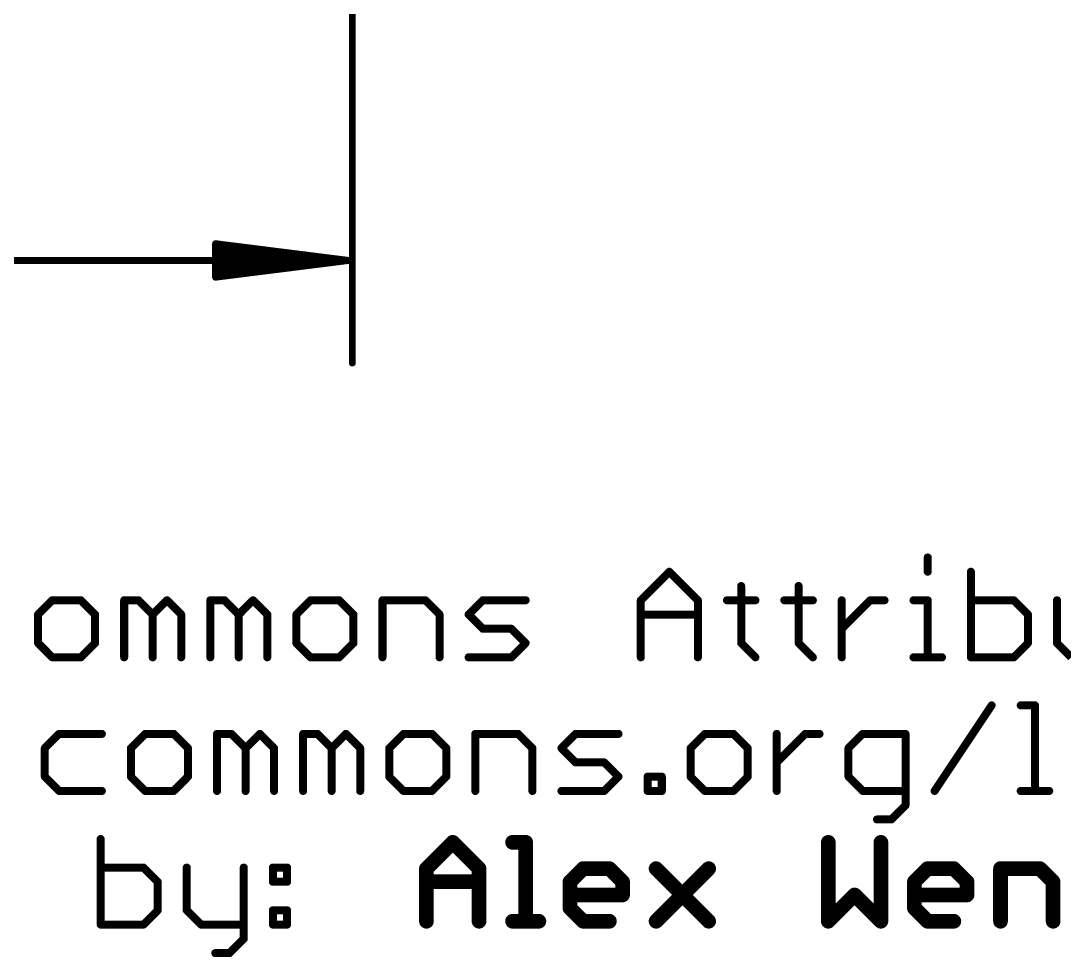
# Model space of a CAD drawing. Extents: x -30 to 77, y -18 to 22.
# Drawn here: x 14.02 to 33.85, y -18.32 to -0.53 of the extents above; entities that cross this region are included whole.
import ezdxf

# ---------------------------------------------------------------- set-up
doc = ezdxf.new("R2010")
doc.units = 0
doc.layers.add('47', color=253, linetype='CONTINUOUS')
doc.layers.add('51', color=53, linetype='CONTINUOUS')

msp = doc.modelspace()

# ---------------------------------------------------------------- linework, layer by layer
at = {"layer": '47', "const_width": 0.13}
for points in [[(20.32, 0), (20.32, -7.03)], [(20.255, -5.08), (17.72, -4.7608)], [(17.72, -4.7608), (17.72, -5.3992)], [(20.255, -5.08), (17.72, -4.82)], [(20.255, -5.08), (17.72, -4.95)], [(20.255, -5.08), (0.065, -5.08)], [(17.72, -5.3992), (20.255, -5.08)], [(17.72, -5.21), (20.255, -5.08)], [(17.72, -5.34), (20.255, -5.08)]]:
    msp.add_lwpolyline(points, dxfattribs=at)
at = {"layer": '47', "const_width": 0.065}
for points in [[(17.7241, -4.7285, 1), (17.7159, -4.793)], [(17.7525, -4.7608, 1), (17.6875, -4.7608)], [(17.7233, -4.7877, 1), (17.7167, -4.8523)], [(17.7217, -4.9175, 1), (17.7183, -4.9825)], [(17.7183, -5.1775, 1), (17.7217, -5.2425)], [(20.2591, -5.1122, 1), (20.2509, -5.0478)], [(20.2509, -5.1122, 1), (20.2591, -5.0478)], [(20.2583, -5.1123, 1), (20.2517, -5.0477)], [(20.2517, -5.1123, 1), (20.2583, -5.0477)], [(20.2533, -5.1125, 1), (20.2567, -5.0475)], [(20.2567, -5.1125, 1), (20.2533, -5.0475)], [(20.255, -5.1125, 1), (20.255, -5.0475)], [(17.7167, -5.3077, 1), (17.7233, -5.3723)], [(17.7159, -5.367, 1), (17.7241, -5.4315)], [(17.6875, -5.3992, 1), (17.7525, -5.3992)], [(20.2875, -7.03, 1), (20.3525, -7.03)]]:
    msp.add_lwpolyline(points, format="xyb", dxfattribs=at)
at = {"layer": '51'}
for points, const_width in [([(31.2607, -10.7256), (31.2607, -10.9968)], 0.1524), ([(25.8052, -11.5391), (26.3476, -10.9968)], 0.1524), ([(26.3476, -10.9968), (26.8899, -11.5391)], 0.1524), ([(32.081, -10.9968), (32.081, -12.6238)], 0.1524), ([(27.7136, -11.268), (27.7136, -12.3526)], 0.1524), ([(28.805, -11.268), (28.805, -12.3526)], 0.1524), ([(14.6163, -11.5391), (14.3451, -11.8103)], 0.1524), ([(15.1586, -11.5391), (14.6163, -11.5391)], 0.1524), ([(15.4298, -11.8103), (15.1586, -11.5391)], 0.1524), ([(15.9823, -12.6238), (15.9823, -11.5391)], 0.1524), ([(15.9823, -11.5391), (16.2535, -11.5391)], 0.1524), ([(16.2535, -11.5391), (16.5246, -11.8103)], 0.1524), ([(16.5246, -11.8103), (16.7958, -11.5391)], 0.1524), ([(16.7958, -11.5391), (17.067, -11.8103)], 0.1524), ([(17.6195, -12.6238), (17.6195, -11.5391)], 0.1524), ([(17.6195, -11.5391), (17.8906, -11.5391)], 0.1524), ([(17.8906, -11.5391), (18.1618, -11.8103)], 0.1524), ([(18.1618, -11.8103), (18.4329, -11.5391)], 0.1524), ([(18.4329, -11.5391), (18.7041, -11.8103)], 0.1524), ([(19.5278, -11.5391), (19.2566, -11.8103)], 0.1524), ([(20.0701, -11.5391), (19.5278, -11.5391)], 0.1524), ([(20.3413, -11.8103), (20.0701, -11.5391)], 0.1524), ([(20.8938, -12.6238), (20.8938, -11.5391)], 0.1524), ([(20.8938, -11.5391), (21.7073, -11.5391)], 0.1524), ([(21.7073, -11.5391), (21.9784, -11.8103)], 0.1524), ([(22.5309, -11.8103), (22.8021, -11.5391)], 0.1524), ([(22.8021, -11.5391), (23.6156, -11.5391)], 0.1524), ([(25.8052, -12.6238), (25.8052, -11.5391)], 0.1524), ([(26.8899, -11.5391), (26.8899, -12.6238)], 0.1524), ([(27.4424, -11.5391), (27.9847, -11.5391)], 0.1524), ([(28.5338, -11.5391), (29.0762, -11.5391)], 0.1524), ([(29.6253, -12.6238), (29.6253, -11.5391)], 0.1524), ([(29.6253, -12.0815), (30.1676, -11.5391)], 0.1524), ([(30.1676, -11.5391), (30.4388, -11.5391)], 0.1524), ([(30.9896, -11.5391), (31.2607, -11.5391)], 0.1524), ([(31.2607, -11.5391), (31.2607, -12.6238)], 0.1524), ([(32.8945, -11.5391), (32.081, -11.5391)], 0.1524), ([(33.1657, -11.8103), (32.8945, -11.5391)], 0.1524), ([(33.7182, -11.5391), (33.7182, -12.3526)], 0.1524), ([(14.3451, -11.8103), (14.3451, -12.3526)], 0.1524), ([(15.4298, -12.3526), (15.4298, -11.8103)], 0.1524), ([(16.5246, -11.8103), (16.5246, -12.6238)], 0.1524), ([(17.067, -11.8103), (17.067, -12.6238)], 0.1524), ([(18.1618, -11.8103), (18.1618, -12.6238)], 0.1524), ([(18.7041, -11.8103), (18.7041, -12.6238)], 0.1524), ([(19.2566, -11.8103), (19.2566, -12.3526)], 0.1524), ([(20.3413, -12.3526), (20.3413, -11.8103)], 0.1524), ([(21.9784, -11.8103), (21.9784, -12.6238)], 0.1524), ([(22.8021, -12.0815), (22.5309, -11.8103)], 0.1524), ([(25.8052, -11.8103), (26.8899, -11.8103)], 0.1524), ([(33.1657, -12.3526), (33.1657, -11.8103)], 0.1524), ([(23.3444, -12.0815), (22.8021, -12.0815)], 0.1524), ([(23.6156, -12.3526), (23.3444, -12.0815)], 0.1524), ([(14.3451, -12.3526), (14.6163, -12.6238)], 0.1524), ([(15.1586, -12.6238), (15.4298, -12.3526)], 0.1524), ([(19.2566, -12.3526), (19.5278, -12.6238)], 0.1524), ([(20.0701, -12.6238), (20.3413, -12.3526)], 0.1524), ([(23.3444, -12.6238), (23.6156, -12.3526)], 0.1524), ([(27.7136, -12.3526), (27.9847, -12.6238)], 0.1524), ([(28.805, -12.3526), (29.0762, -12.6238)], 0.1524), ([(32.8945, -12.6238), (33.1657, -12.3526)], 0.1524), ([(33.7182, -12.3526), (33.9893, -12.6238)], 0.1524), ([(14.6163, -12.6238), (15.1586, -12.6238)], 0.1524), ([(19.5278, -12.6238), (20.0701, -12.6238)], 0.1524), ([(22.5309, -12.6238), (23.3444, -12.6238)], 0.1524), ([(30.9896, -12.6238), (31.5319, -12.6238)], 0.1524), ([(32.081, -12.6238), (32.8945, -12.6238)], 0.1524), ([(31.3908, -15.1638), (32.4755, -13.5368)], 0.1524), ([(33.028, -13.5368), (33.2991, -13.5368)], 0.1524), ([(33.2991, -13.5368), (33.2991, -15.1638)], 0.1524), ([(14.7447, -14.0791), (14.4735, -14.3503)], 0.1524), ([(15.5582, -14.0791), (14.7447, -14.0791)], 0.1524), ([(16.3819, -14.0791), (16.1107, -14.3503)], 0.1524), ([(16.9242, -14.0791), (16.3819, -14.0791)], 0.1524), ([(17.1954, -14.3503), (16.9242, -14.0791)], 0.1524), ([(17.7479, -15.1638), (17.7479, -14.0791)], 0.1524), ([(17.7479, -14.0791), (18.019, -14.0791)], 0.1524), ([(18.019, -14.0791), (18.2902, -14.3503)], 0.1524), ([(18.2902, -14.3503), (18.5614, -14.0791)], 0.1524), ([(18.5614, -14.0791), (18.8325, -14.3503)], 0.1524), ([(19.385, -15.1638), (19.385, -14.0791)], 0.1524), ([(19.385, -14.0791), (19.6562, -14.0791)], 0.1524), ([(19.6562, -14.0791), (19.9273, -14.3503)], 0.1524), ([(19.9273, -14.3503), (20.1985, -14.0791)], 0.1524), ([(20.1985, -14.0791), (20.4697, -14.3503)], 0.1524), ([(21.2933, -14.0791), (21.0222, -14.3503)], 0.1524), ([(21.8357, -14.0791), (21.2933, -14.0791)], 0.1524), ([(22.1068, -14.3503), (21.8357, -14.0791)], 0.1524), ([(22.6593, -15.1638), (22.6593, -14.0791)], 0.1524), ([(22.6593, -14.0791), (23.4728, -14.0791)], 0.1524), ([(23.4728, -14.0791), (23.744, -14.3503)], 0.1524), ([(24.2965, -14.3503), (24.5676, -14.0791)], 0.1524), ([(24.5676, -14.0791), (25.3811, -14.0791)], 0.1524), ([(27.0234, -14.0791), (26.7522, -14.3503)], 0.1524), ([(27.5657, -14.0791), (27.0234, -14.0791)], 0.1524), ([(27.8369, -14.3503), (27.5657, -14.0791)], 0.1524), ([(28.3894, -15.1638), (28.3894, -14.0791)], 0.1524), ([(28.3894, -14.6215), (28.9317, -14.0791)], 0.1524), ([(28.9317, -14.0791), (29.2029, -14.0791)], 0.1524), ([(30.0248, -14.0791), (29.7537, -14.3503)], 0.1524), ([(30.8383, -14.0791), (30.0248, -14.0791)], 0.1524), ([(30.8383, -15.435), (30.8383, -14.0791)], 0.1524), ([(14.4735, -14.3503), (14.4735, -14.8926)], 0.1524), ([(16.1107, -14.3503), (16.1107, -14.8926)], 0.1524), ([(17.1954, -14.8926), (17.1954, -14.3503)], 0.1524), ([(18.2902, -14.3503), (18.2902, -15.1638)], 0.1524), ([(18.8325, -14.3503), (18.8325, -15.1638)], 0.1524), ([(19.9273, -14.3503), (19.9273, -15.1638)], 0.1524), ([(20.4697, -14.3503), (20.4697, -15.1638)], 0.1524), ([(21.0222, -14.3503), (21.0222, -14.8926)], 0.1524), ([(22.1068, -14.8926), (22.1068, -14.3503)], 0.1524), ([(23.744, -14.3503), (23.744, -15.1638)], 0.1524), ([(24.5676, -14.6215), (24.2965, -14.3503)], 0.1524), ([(26.7522, -14.3503), (26.7522, -14.8926)], 0.1524), ([(27.8369, -14.8926), (27.8369, -14.3503)], 0.1524), ([(29.7537, -14.3503), (29.7537, -14.8926)], 0.1524), ([(25.11, -14.6215), (24.5676, -14.6215)], 0.1524), ([(25.3811, -14.8926), (25.11, -14.6215)], 0.1524), ([(14.4735, -14.8926), (14.7447, -15.1638)], 0.1524), ([(16.1107, -14.8926), (16.3819, -15.1638)], 0.1524), ([(16.9242, -15.1638), (17.1954, -14.8926)], 0.1524), ([(21.0222, -14.8926), (21.2933, -15.1638)], 0.1524), ([(21.8357, -15.1638), (22.1068, -14.8926)], 0.1524), ([(25.11, -15.1638), (25.3811, -14.8926)], 0.1524), ([(25.9336, -15.1638), (25.9336, -14.8926)], 0.1524), ([(25.9336, -14.8926), (26.2048, -14.8926)], 0.1524), ([(26.2048, -14.8926), (26.2048, -15.1638)], 0.1524), ([(26.7522, -14.8926), (27.0234, -15.1638)], 0.1524), ([(27.5657, -15.1638), (27.8369, -14.8926)], 0.1524), ([(29.7537, -14.8926), (30.0248, -15.1638)], 0.1524), ([(14.7447, -15.1638), (15.5582, -15.1638)], 0.1524), ([(16.3819, -15.1638), (16.9242, -15.1638)], 0.1524), ([(21.2933, -15.1638), (21.8357, -15.1638)], 0.1524), ([(24.2965, -15.1638), (25.11, -15.1638)], 0.1524), ([(26.2048, -15.1638), (25.9336, -15.1638)], 0.1524), ([(27.0234, -15.1638), (27.5657, -15.1638)], 0.1524), ([(30.0248, -15.1638), (30.8383, -15.1638)], 0.1524), ([(33.028, -15.1638), (33.5703, -15.1638)], 0.1524), ([(30.5672, -15.7061), (30.8383, -15.435)], 0.1524), ([(30.296, -15.7061), (30.5672, -15.7061)], 0.1524), ([(15.5349, -16.0768), (15.5349, -17.7038)], 0.1524), ([(21.7297, -16.6404), (22.2297, -16.1404)], 0.2794), ([(22.2297, -16.1404), (22.7296, -16.6404)], 0.2794), ([(23.3669, -16.1404), (23.6168, -16.1404)], 0.2794), ([(23.6168, -16.1404), (23.6168, -17.6403)], 0.2794), ([(29.3698, -16.1404), (29.3698, -17.6403)], 0.2794), ([(30.3697, -17.6403), (30.3697, -16.1404)], 0.2794), ([(16.3484, -16.6191), (15.5349, -16.6191)], 0.1524), ([(16.6195, -16.8903), (16.3484, -16.6191)], 0.1524), ([(17.172, -16.6191), (17.172, -17.4326)], 0.1524), ([(18.2567, -16.6191), (18.2567, -17.975)], 0.1524), ([(18.8092, -16.6191), (19.0804, -16.6191)], 0.1524), ([(18.8092, -16.8903), (18.8092, -16.6191)], 0.1524), ([(19.0804, -16.6191), (19.0804, -16.8903)], 0.1524), ([(21.7297, -17.6403), (21.7297, -16.6404)], 0.2794), ([(22.7296, -16.6404), (22.7296, -17.6403)], 0.2794), ([(24.4583, -16.8904), (24.7083, -16.6404)], 0.2794), ([(24.7083, -16.6404), (25.2082, -16.6404)], 0.2794), ([(25.2082, -16.6404), (25.4582, -16.8904)], 0.2794), ([(26.0954, -16.6404), (27.0954, -17.6403)], 0.2794), ([(26.0954, -17.6403), (27.0954, -16.6404)], 0.2794), ([(31.0069, -16.8904), (31.2569, -16.6404)], 0.2794), ([(31.2569, -16.6404), (31.7569, -16.6404)], 0.2794), ([(31.7569, -16.6404), (32.0068, -16.8904)], 0.2794), ([(32.6441, -17.6403), (32.6441, -16.6404)], 0.2794), ([(32.6441, -16.6404), (33.394, -16.6404)], 0.2794), ([(33.394, -16.6404), (33.644, -16.8904)], 0.2794), ([(16.6195, -17.4326), (16.6195, -16.8903)], 0.1524), ([(19.0804, -16.8903), (18.8092, -16.8903)], 0.1524), ([(21.7297, -16.8904), (22.7296, -16.8904)], 0.2794), ([(24.4583, -17.3903), (24.4583, -16.8904)], 0.2794), ([(25.4582, -16.8904), (25.4582, -17.1403)], 0.2794), ([(31.0069, -17.3903), (31.0069, -16.8904)], 0.2794), ([(32.0068, -16.8904), (32.0068, -17.1403)], 0.2794), ([(33.644, -16.8904), (33.644, -17.6403)], 0.2794), ([(25.4582, -17.1403), (24.4583, -17.1403)], 0.2794), ([(29.3698, -17.6403), (29.8697, -17.1403)], 0.2794), ([(29.8697, -17.1403), (30.3697, -17.6403)], 0.2794), ([(32.0068, -17.1403), (31.0069, -17.1403)], 0.2794), ([(24.7083, -17.6403), (24.4583, -17.3903)], 0.2794), ([(31.2569, -17.6403), (31.0069, -17.3903)], 0.2794), ([(16.3484, -17.7038), (16.6195, -17.4326)], 0.1524), ([(17.172, -17.4326), (17.4432, -17.7038)], 0.1524), ([(18.8092, -17.4326), (19.0804, -17.4326)], 0.1524), ([(18.8092, -17.7038), (18.8092, -17.4326)], 0.1524), ([(19.0804, -17.4326), (19.0804, -17.7038)], 0.1524), ([(15.5349, -17.7038), (16.3484, -17.7038)], 0.1524), ([(17.4432, -17.7038), (18.2567, -17.7038)], 0.1524), ([(19.0804, -17.7038), (18.8092, -17.7038)], 0.1524), ([(23.3669, -17.6403), (23.8668, -17.6403)], 0.2794), ([(25.2082, -17.6403), (24.7083, -17.6403)], 0.2794), ([(31.7569, -17.6403), (31.2569, -17.6403)], 0.2794), ([(18.2567, -17.975), (17.9855, -18.2461)], 0.1524), ([(17.9855, -18.2461), (17.7144, -18.2461)], 0.1524)]:
    msp.add_lwpolyline(points, dxfattribs=dict(at, const_width=const_width))
for points, const_width in [([(31.2988, -10.7256, 1), (31.2226, -10.7256)], 0.0762), ([(26.3745, -10.9699, 1), (26.3206, -11.0238)], 0.0762), ([(26.3745, -11.0238, 1), (26.3206, -10.9699)], 0.0762), ([(31.2226, -10.9968, 1), (31.2988, -10.9968)], 0.0762), ([(32.1191, -10.9968, 1), (32.0429, -10.9968)], 0.0762), ([(27.7517, -11.268, 1), (27.6755, -11.268)], 0.0762), ([(28.8431, -11.268, 1), (28.7669, -11.268)], 0.0762), ([(14.6163, -11.501, 1), (14.6163, -11.5772)], 0.0762), ([(14.6432, -11.5661, 1), (14.5894, -11.5122)], 0.0762), ([(15.1856, -11.5122, 1), (15.1317, -11.5661)], 0.0762), ([(15.1586, -11.5772, 1), (15.1586, -11.501)], 0.0762), ([(16.0204, -11.5391, 1), (15.9442, -11.5391)], 0.0762), ([(15.9823, -11.501, 1), (15.9823, -11.5772)], 0.0762), ([(16.2804, -11.5122, 1), (16.2265, -11.5661)], 0.0762), ([(16.2535, -11.5772, 1), (16.2535, -11.501)], 0.0762), ([(16.8227, -11.5122, 1), (16.7688, -11.5661)], 0.0762), ([(16.8227, -11.5661, 1), (16.7688, -11.5122)], 0.0762), ([(17.6576, -11.5391, 1), (17.5814, -11.5391)], 0.0762), ([(17.6195, -11.501, 1), (17.6195, -11.5772)], 0.0762), ([(17.9176, -11.5122, 1), (17.8637, -11.5661)], 0.0762), ([(17.8906, -11.5772, 1), (17.8906, -11.501)], 0.0762), ([(18.4599, -11.5122, 1), (18.406, -11.5661)], 0.0762), ([(18.4599, -11.5661, 1), (18.406, -11.5122)], 0.0762), ([(19.5278, -11.501, 1), (19.5278, -11.5772)], 0.0762), ([(19.5547, -11.5661, 1), (19.5008, -11.5122)], 0.0762), ([(20.097, -11.5122, 1), (20.0432, -11.5661)], 0.0762), ([(20.0701, -11.5772, 1), (20.0701, -11.501)], 0.0762), ([(20.9319, -11.5391, 1), (20.8557, -11.5391)], 0.0762), ([(20.8938, -11.501, 1), (20.8938, -11.5772)], 0.0762), ([(21.7342, -11.5122, 1), (21.6803, -11.5661)], 0.0762), ([(21.7073, -11.5772, 1), (21.7073, -11.501)], 0.0762), ([(22.8021, -11.501, 1), (22.8021, -11.5772)], 0.0762), ([(22.829, -11.5661, 1), (22.7751, -11.5122)], 0.0762), ([(23.6156, -11.5772, 1), (23.6156, -11.501)], 0.0762), ([(25.8433, -11.5391, 1), (25.7671, -11.5391)], 0.0762), ([(25.7783, -11.5122, 1), (25.8322, -11.5661)], 0.0762), ([(26.928, -11.5391, 1), (26.8518, -11.5391)], 0.0762), ([(26.8629, -11.5661, 1), (26.9168, -11.5122)], 0.0762), ([(27.4424, -11.501, 1), (27.4424, -11.5772)], 0.0762), ([(27.9847, -11.5772, 1), (27.9847, -11.501)], 0.0762), ([(28.5338, -11.501, 1), (28.5338, -11.5772)], 0.0762), ([(29.0762, -11.5772, 1), (29.0762, -11.501)], 0.0762), ([(29.6634, -11.5391, 1), (29.5872, -11.5391)], 0.0762), ([(30.1676, -11.501, 1), (30.1676, -11.5772)], 0.0762), ([(30.1945, -11.5661, 1), (30.1406, -11.5122)], 0.0762), ([(30.4388, -11.5772, 1), (30.4388, -11.501)], 0.0762), ([(30.9896, -11.501, 1), (30.9896, -11.5772)], 0.0762), ([(31.2988, -11.5391, 1), (31.2226, -11.5391)], 0.0762), ([(31.2607, -11.5772, 1), (31.2607, -11.501)], 0.0762), ([(32.081, -11.501, 1), (32.081, -11.5772)], 0.0762), ([(32.9214, -11.5122, 1), (32.8675, -11.5661)], 0.0762), ([(32.8945, -11.5772, 1), (32.8945, -11.501)], 0.0762), ([(33.7563, -11.5391, 1), (33.6801, -11.5391)], 0.0762), ([(14.3832, -11.8103, 1), (14.307, -11.8103)], 0.0762), ([(14.3182, -11.7834, 1), (14.3721, -11.8372)], 0.0762), ([(15.4679, -11.8103, 1), (15.3917, -11.8103)], 0.0762), ([(15.4029, -11.8372, 1), (15.4567, -11.7834)], 0.0762), ([(16.5627, -11.8103, 1), (16.4865, -11.8103)], 0.0762), ([(16.4977, -11.7834, 1), (16.5516, -11.8372)], 0.0762), ([(16.4977, -11.8372, 1), (16.5516, -11.7834)], 0.0762), ([(17.1051, -11.8103, 1), (17.0289, -11.8103)], 0.0762), ([(17.04, -11.8372, 1), (17.0939, -11.7834)], 0.0762), ([(18.1999, -11.8103, 1), (18.1237, -11.8103)], 0.0762), ([(18.1348, -11.7834, 1), (18.1887, -11.8372)], 0.0762), ([(18.1348, -11.8372, 1), (18.1887, -11.7834)], 0.0762), ([(18.7422, -11.8103, 1), (18.666, -11.8103)], 0.0762), ([(18.6772, -11.8372, 1), (18.7311, -11.7834)], 0.0762), ([(19.2947, -11.8103, 1), (19.2185, -11.8103)], 0.0762), ([(19.2297, -11.7834, 1), (19.2835, -11.8372)], 0.0762), ([(20.3794, -11.8103, 1), (20.3032, -11.8103)], 0.0762), ([(20.3143, -11.8372, 1), (20.3682, -11.7834)], 0.0762), ([(22.0165, -11.8103, 1), (21.9403, -11.8103)], 0.0762), ([(21.9515, -11.8372, 1), (22.0054, -11.7834)], 0.0762), ([(22.5579, -11.7834, 1), (22.504, -11.8372)], 0.0762), ([(22.504, -11.7834, 1), (22.5579, -11.8372)], 0.0762), ([(25.8052, -11.7722, 1), (25.8052, -11.8484)], 0.0762), ([(26.8899, -11.8484, 1), (26.8899, -11.7722)], 0.0762), ([(33.2038, -11.8103, 1), (33.1276, -11.8103)], 0.0762), ([(33.1387, -11.8372, 1), (33.1926, -11.7834)], 0.0762), ([(22.8021, -12.0434, 1), (22.8021, -12.1196)], 0.0762), ([(22.7751, -12.1084, 1), (22.829, -12.0545)], 0.0762), ([(23.3714, -12.0545, 1), (23.3175, -12.1084)], 0.0762), ([(23.3444, -12.1196, 1), (23.3444, -12.0434)], 0.0762), ([(29.5983, -12.0545, 1), (29.6522, -12.1084)], 0.0762), ([(14.3721, -12.3257, 1), (14.3182, -12.3796)], 0.0762), ([(15.4567, -12.3796, 1), (15.4029, -12.3257)], 0.0762), ([(19.2835, -12.3257, 1), (19.2297, -12.3796)], 0.0762), ([(20.3682, -12.3796, 1), (20.3143, -12.3257)], 0.0762), ([(23.6425, -12.3796, 1), (23.5886, -12.3257)], 0.0762), ([(23.5886, -12.3796, 1), (23.6425, -12.3257)], 0.0762), ([(27.7405, -12.3257, 1), (27.6866, -12.3796)], 0.0762), ([(28.8319, -12.3257, 1), (28.778, -12.3796)], 0.0762), ([(33.1926, -12.3796, 1), (33.1387, -12.3257)], 0.0762), ([(33.7451, -12.3257, 1), (33.6912, -12.3796)], 0.0762), ([(14.307, -12.3526, 1), (14.3832, -12.3526)], 0.0762), ([(15.3917, -12.3526, 1), (15.4679, -12.3526)], 0.0762), ([(19.2185, -12.3526, 1), (19.2947, -12.3526)], 0.0762), ([(20.3032, -12.3526, 1), (20.3794, -12.3526)], 0.0762), ([(27.6755, -12.3526, 1), (27.7517, -12.3526)], 0.0762), ([(28.7669, -12.3526, 1), (28.8431, -12.3526)], 0.0762), ([(33.1276, -12.3526, 1), (33.2038, -12.3526)], 0.0762), ([(33.6801, -12.3526, 1), (33.7563, -12.3526)], 0.0762), ([(14.6163, -12.5857, 1), (14.6163, -12.6619)], 0.0762), ([(14.5894, -12.6507, 1), (14.6432, -12.5969)], 0.0762), ([(15.1317, -12.5969, 1), (15.1856, -12.6507)], 0.0762), ([(15.1586, -12.6619, 1), (15.1586, -12.5857)], 0.0762), ([(15.9442, -12.6238, 1), (16.0204, -12.6238)], 0.0762), ([(16.4865, -12.6238, 1), (16.5627, -12.6238)], 0.0762), ([(17.0289, -12.6238, 1), (17.1051, -12.6238)], 0.0762), ([(17.5814, -12.6238, 1), (17.6576, -12.6238)], 0.0762), ([(18.1237, -12.6238, 1), (18.1999, -12.6238)], 0.0762), ([(18.666, -12.6238, 1), (18.7422, -12.6238)], 0.0762), ([(19.5278, -12.5857, 1), (19.5278, -12.6619)], 0.0762), ([(19.5008, -12.6507, 1), (19.5547, -12.5969)], 0.0762), ([(20.0432, -12.5969, 1), (20.097, -12.6507)], 0.0762), ([(20.0701, -12.6619, 1), (20.0701, -12.5857)], 0.0762), ([(20.8557, -12.6238, 1), (20.9319, -12.6238)], 0.0762), ([(21.9403, -12.6238, 1), (22.0165, -12.6238)], 0.0762), ([(22.5309, -12.5857, 1), (22.5309, -12.6619)], 0.0762), ([(23.3175, -12.5969, 1), (23.3714, -12.6507)], 0.0762), ([(23.3444, -12.6619, 1), (23.3444, -12.5857)], 0.0762), ([(25.7671, -12.6238, 1), (25.8433, -12.6238)], 0.0762), ([(26.8518, -12.6238, 1), (26.928, -12.6238)], 0.0762), ([(27.9578, -12.6507, 1), (28.0117, -12.5969)], 0.0762), ([(29.0492, -12.6507, 1), (29.1031, -12.5969)], 0.0762), ([(29.5872, -12.6238, 1), (29.6634, -12.6238)], 0.0762), ([(30.9896, -12.5857, 1), (30.9896, -12.6619)], 0.0762), ([(31.2226, -12.6238, 1), (31.2988, -12.6238)], 0.0762), ([(31.5319, -12.6619, 1), (31.5319, -12.5857)], 0.0762), ([(32.081, -12.5857, 1), (32.081, -12.6619)], 0.0762), ([(32.0429, -12.6238, 1), (32.1191, -12.6238)], 0.0762), ([(32.8676, -12.5969, 1), (32.9214, -12.6507)], 0.0762), ([(32.8945, -12.6619, 1), (32.8945, -12.5857)], 0.0762), ([(32.5072, -13.5579, 1), (32.4438, -13.5157)], 0.0762), ([(33.028, -13.4987, 1), (33.028, -13.5749)], 0.0762), ([(33.3372, -13.5368, 1), (33.261, -13.5368)], 0.0762), ([(33.2991, -13.5749, 1), (33.2991, -13.4987)], 0.0762), ([(14.7447, -14.041, 1), (14.7447, -14.1172)], 0.0762), ([(14.7716, -14.1061, 1), (14.7178, -14.0522)], 0.0762), ([(15.5582, -14.1172, 1), (15.5582, -14.041)], 0.0762), ([(16.3819, -14.041, 1), (16.3819, -14.1172)], 0.0762), ([(16.4088, -14.1061, 1), (16.3549, -14.0522)], 0.0762), ([(16.9511, -14.0522, 1), (16.8973, -14.1061)], 0.0762), ([(16.9242, -14.1172, 1), (16.9242, -14.041)], 0.0762), ([(17.786, -14.0791, 1), (17.7098, -14.0791)], 0.0762), ([(17.7479, -14.041, 1), (17.7479, -14.1172)], 0.0762), ([(18.046, -14.0522, 1), (17.9921, -14.1061)], 0.0762), ([(18.019, -14.1172, 1), (18.019, -14.041)], 0.0762), ([(18.5883, -14.0522, 1), (18.5344, -14.1061)], 0.0762), ([(18.5883, -14.1061, 1), (18.5344, -14.0522)], 0.0762), ([(19.4231, -14.0791, 1), (19.3469, -14.0791)], 0.0762), ([(19.385, -14.041, 1), (19.385, -14.1172)], 0.0762), ([(19.6831, -14.0522, 1), (19.6292, -14.1061)], 0.0762), ([(19.6562, -14.1172, 1), (19.6562, -14.041)], 0.0762), ([(20.2254, -14.0522, 1), (20.1716, -14.1061)], 0.0762), ([(20.2254, -14.1061, 1), (20.1716, -14.0522)], 0.0762), ([(21.2933, -14.041, 1), (21.2933, -14.1172)], 0.0762), ([(21.3203, -14.1061, 1), (21.2664, -14.0522)], 0.0762), ([(21.8626, -14.0522, 1), (21.8087, -14.1061)], 0.0762), ([(21.8357, -14.1172, 1), (21.8357, -14.041)], 0.0762), ([(22.6974, -14.0791, 1), (22.6212, -14.0791)], 0.0762), ([(22.6593, -14.041, 1), (22.6593, -14.1172)], 0.0762), ([(23.4998, -14.0522, 1), (23.4459, -14.1061)], 0.0762), ([(23.4728, -14.1172, 1), (23.4728, -14.041)], 0.0762), ([(24.5676, -14.041, 1), (24.5676, -14.1172)], 0.0762), ([(24.5946, -14.1061, 1), (24.5407, -14.0522)], 0.0762), ([(25.3811, -14.1172, 1), (25.3811, -14.041)], 0.0762), ([(27.0234, -14.041, 1), (27.0234, -14.1172)], 0.0762), ([(27.0503, -14.1061, 1), (26.9964, -14.0522)], 0.0762), ([(27.5927, -14.0522, 1), (27.5388, -14.1061)], 0.0762), ([(27.5657, -14.1172, 1), (27.5657, -14.041)], 0.0762), ([(28.4275, -14.0791, 1), (28.3513, -14.0791)], 0.0762), ([(28.9317, -14.041, 1), (28.9317, -14.1172)], 0.0762), ([(28.9586, -14.1061, 1), (28.9048, -14.0522)], 0.0762), ([(29.2029, -14.1172, 1), (29.2029, -14.041)], 0.0762), ([(30.0248, -14.041, 1), (30.0248, -14.1172)], 0.0762), ([(30.0518, -14.1061, 1), (29.9979, -14.0522)], 0.0762), ([(30.8764, -14.0791, 1), (30.8002, -14.0791)], 0.0762), ([(30.8383, -14.1172, 1), (30.8383, -14.041)], 0.0762), ([(14.5116, -14.3503, 1), (14.4354, -14.3503)], 0.0762), ([(16.1488, -14.3503, 1), (16.0726, -14.3503)], 0.0762), ([(17.2335, -14.3503, 1), (17.1573, -14.3503)], 0.0762), ([(18.3283, -14.3503, 1), (18.2521, -14.3503)], 0.0762), ([(18.8706, -14.3503, 1), (18.7944, -14.3503)], 0.0762), ([(19.9654, -14.3503, 1), (19.8892, -14.3503)], 0.0762), ([(20.5078, -14.3503, 1), (20.4316, -14.3503)], 0.0762), ([(21.0603, -14.3503, 1), (20.9841, -14.3503)], 0.0762), ([(22.1449, -14.3503, 1), (22.0687, -14.3503)], 0.0762), ([(23.7821, -14.3503, 1), (23.7059, -14.3503)], 0.0762), ([(24.3234, -14.3234, 1), (24.2695, -14.3772)], 0.0762), ([(26.7903, -14.3503, 1), (26.7141, -14.3503)], 0.0762), ([(27.875, -14.3503, 1), (27.7988, -14.3503)], 0.0762), ([(29.7918, -14.3503, 1), (29.7156, -14.3503)], 0.0762), ([(14.4466, -14.3234, 1), (14.5005, -14.3772)], 0.0762), ([(16.0838, -14.3234, 1), (16.1376, -14.3772)], 0.0762), ([(17.1684, -14.3772, 1), (17.2223, -14.3234)], 0.0762), ([(18.2632, -14.3234, 1), (18.3171, -14.3772)], 0.0762), ([(18.2632, -14.3772, 1), (18.3171, -14.3234)], 0.0762), ([(18.8056, -14.3772, 1), (18.8595, -14.3234)], 0.0762), ([(19.9004, -14.3234, 1), (19.9543, -14.3772)], 0.0762), ([(19.9004, -14.3772, 1), (19.9543, -14.3234)], 0.0762), ([(20.4427, -14.3772, 1), (20.4966, -14.3234)], 0.0762), ([(20.9952, -14.3234, 1), (21.0491, -14.3772)], 0.0762), ([(22.0799, -14.3772, 1), (22.1338, -14.3234)], 0.0762), ([(23.717, -14.3772, 1), (23.7709, -14.3234)], 0.0762), ([(24.2695, -14.3234, 1), (24.3234, -14.3772)], 0.0762), ([(26.7253, -14.3234, 1), (26.7792, -14.3772)], 0.0762), ([(27.8099, -14.3772, 1), (27.8638, -14.3234)], 0.0762), ([(29.7267, -14.3234, 1), (29.7806, -14.3772)], 0.0762), ([(24.5676, -14.5834, 1), (24.5676, -14.6596)], 0.0762), ([(24.5407, -14.6484, 1), (24.5946, -14.5945)], 0.0762), ([(25.1369, -14.5945, 1), (25.083, -14.6484)], 0.0762), ([(25.11, -14.6596, 1), (25.11, -14.5834)], 0.0762), ([(28.3624, -14.5945, 1), (28.4163, -14.6484)], 0.0762), ([(14.5005, -14.8657, 1), (14.4466, -14.9196)], 0.0762), ([(14.4354, -14.8926, 1), (14.5116, -14.8926)], 0.0762), ([(16.1376, -14.8657, 1), (16.0838, -14.9196)], 0.0762), ([(16.0726, -14.8926, 1), (16.1488, -14.8926)], 0.0762), ([(17.1573, -14.8926, 1), (17.2335, -14.8926)], 0.0762), ([(17.2223, -14.9196, 1), (17.1684, -14.8657)], 0.0762), ([(21.0491, -14.8657, 1), (20.9952, -14.9196)], 0.0762), ([(20.9841, -14.8926, 1), (21.0603, -14.8926)], 0.0762), ([(22.0687, -14.8926, 1), (22.1449, -14.8926)], 0.0762), ([(22.1338, -14.9196, 1), (22.0799, -14.8657)], 0.0762), ([(25.4081, -14.9196, 1), (25.3542, -14.8657)], 0.0762), ([(25.3542, -14.9196, 1), (25.4081, -14.8657)], 0.0762), ([(25.9717, -14.8926, 1), (25.8955, -14.8926)], 0.0762), ([(25.9336, -14.8545, 1), (25.9336, -14.9307)], 0.0762), ([(26.2429, -14.8926, 1), (26.1667, -14.8926)], 0.0762), ([(26.2048, -14.9307, 1), (26.2048, -14.8545)], 0.0762), ([(26.7792, -14.8657, 1), (26.7253, -14.9196)], 0.0762), ([(26.7141, -14.8926, 1), (26.7903, -14.8926)], 0.0762), ([(27.7988, -14.8926, 1), (27.875, -14.8926)], 0.0762), ([(27.8638, -14.9196, 1), (27.8099, -14.8657)], 0.0762), ([(29.7806, -14.8657, 1), (29.7267, -14.9196)], 0.0762), ([(29.7156, -14.8926, 1), (29.7918, -14.8926)], 0.0762), ([(14.7447, -15.1257, 1), (14.7447, -15.2019)], 0.0762), ([(14.7178, -15.1907, 1), (14.7716, -15.1369)], 0.0762), ([(15.5582, -15.2019, 1), (15.5582, -15.1257)], 0.0762), ([(16.3819, -15.1257, 1), (16.3819, -15.2019)], 0.0762), ([(16.3549, -15.1907, 1), (16.4088, -15.1369)], 0.0762), ([(16.8973, -15.1369, 1), (16.9511, -15.1907)], 0.0762), ([(16.9242, -15.2019, 1), (16.9242, -15.1257)], 0.0762), ([(17.7098, -15.1638, 1), (17.786, -15.1638)], 0.0762), ([(18.2521, -15.1638, 1), (18.3283, -15.1638)], 0.0762), ([(18.7944, -15.1638, 1), (18.8706, -15.1638)], 0.0762), ([(19.3469, -15.1638, 1), (19.4231, -15.1638)], 0.0762), ([(19.8892, -15.1638, 1), (19.9654, -15.1638)], 0.0762), ([(20.4316, -15.1638, 1), (20.5078, -15.1638)], 0.0762), ([(21.2933, -15.1257, 1), (21.2933, -15.2019)], 0.0762), ([(21.2664, -15.1907, 1), (21.3203, -15.1369)], 0.0762), ([(21.8087, -15.1369, 1), (21.8626, -15.1907)], 0.0762), ([(21.8357, -15.2019, 1), (21.8357, -15.1257)], 0.0762), ([(22.6212, -15.1638, 1), (22.6974, -15.1638)], 0.0762), ([(23.7059, -15.1638, 1), (23.7821, -15.1638)], 0.0762), ([(24.2965, -15.1257, 1), (24.2965, -15.2019)], 0.0762), ([(25.083, -15.1369, 1), (25.1369, -15.1907)], 0.0762), ([(25.11, -15.2019, 1), (25.11, -15.1257)], 0.0762), ([(25.9336, -15.1257, 1), (25.9336, -15.2019)], 0.0762), ([(25.8955, -15.1638, 1), (25.9717, -15.1638)], 0.0762), ([(26.1667, -15.1638, 1), (26.2429, -15.1638)], 0.0762), ([(26.2048, -15.2019, 1), (26.2048, -15.1257)], 0.0762), ([(27.0234, -15.1257, 1), (27.0234, -15.2019)], 0.0762), ([(26.9964, -15.1907, 1), (27.0503, -15.1369)], 0.0762), ([(27.5388, -15.1369, 1), (27.5926, -15.1907)], 0.0762), ([(27.5657, -15.2019, 1), (27.5657, -15.1257)], 0.0762), ([(28.3513, -15.1638, 1), (28.4275, -15.1638)], 0.0762), ([(30.0248, -15.1257, 1), (30.0248, -15.2019)], 0.0762), ([(29.9979, -15.1907, 1), (30.0518, -15.1369)], 0.0762), ([(30.8383, -15.2019, 1), (30.8383, -15.1257)], 0.0762), ([(31.3591, -15.1427, 1), (31.4225, -15.1849)], 0.0762), ([(33.028, -15.1257, 1), (33.028, -15.2019)], 0.0762), ([(33.261, -15.1638, 1), (33.3372, -15.1638)], 0.0762), ([(33.5703, -15.2019, 1), (33.5703, -15.1257)], 0.0762), ([(30.8002, -15.435, 1), (30.8764, -15.435)], 0.0762), ([(30.8653, -15.4619, 1), (30.8114, -15.408)], 0.0762), ([(30.296, -15.668, 1), (30.296, -15.7442)], 0.0762), ([(30.5402, -15.6792, 1), (30.5941, -15.7331)], 0.0762), ([(30.5672, -15.7442, 1), (30.5672, -15.668)], 0.0762), ([(15.573, -16.0768, 1), (15.4968, -16.0768)], 0.0762), ([(22.2791, -16.091, 1), (22.1803, -16.1898)], 0.1397), ([(22.2791, -16.1898, 1), (22.1803, -16.091)], 0.1397), ([(23.3669, -16.0706, 1), (23.3669, -16.2103)], 0.1397), ([(23.6867, -16.1404, 1), (23.547, -16.1404)], 0.1397), ([(23.6168, -16.2103, 1), (23.6168, -16.0706)], 0.1397), ([(29.4396, -16.1404, 1), (29.2999, -16.1404)], 0.1397), ([(30.4395, -16.1404, 1), (30.2998, -16.1404)], 0.1397), ([(15.5349, -16.581, 1), (15.5349, -16.6572)], 0.0762), ([(16.3753, -16.5922, 1), (16.3214, -16.6461)], 0.0762), ([(16.3484, -16.6572, 1), (16.3484, -16.581)], 0.0762), ([(17.2101, -16.6191, 1), (17.1339, -16.6191)], 0.0762), ([(18.2948, -16.6191, 1), (18.2186, -16.6191)], 0.0762), ([(18.8092, -16.581, 1), (18.8092, -16.6572)], 0.0762), ([(18.8473, -16.6191, 1), (18.7711, -16.6191)], 0.0762), ([(19.1185, -16.6191, 1), (19.0423, -16.6191)], 0.0762), ([(19.0804, -16.6572, 1), (19.0804, -16.581)], 0.0762), ([(21.6803, -16.591, 1), (21.7791, -16.6898)], 0.1397), ([(21.7995, -16.6404, 1), (21.6599, -16.6404)], 0.1397), ([(22.7995, -16.6404, 1), (22.6598, -16.6404)], 0.1397), ([(22.6802, -16.6898, 1), (22.779, -16.591)], 0.1397), ([(24.7083, -16.5705, 1), (24.7083, -16.7102)], 0.1397), ([(24.7577, -16.6898, 1), (24.6589, -16.591)], 0.1397), ([(25.2576, -16.591, 1), (25.1588, -16.6898)], 0.1397), ([(25.2082, -16.7102, 1), (25.2082, -16.5705)], 0.1397), ([(26.1448, -16.591, 1), (26.0461, -16.6898)], 0.1397), ([(27.1448, -16.6898, 1), (27.046, -16.591)], 0.1397), ([(31.2569, -16.5705, 1), (31.2569, -16.7102)], 0.1397), ([(31.3063, -16.6898, 1), (31.2075, -16.591)], 0.1397), ([(31.8063, -16.591, 1), (31.7075, -16.6898)], 0.1397), ([(31.7569, -16.7102, 1), (31.7569, -16.5705)], 0.1397), ([(32.7139, -16.6404, 1), (32.5742, -16.6404)], 0.1397), ([(32.6441, -16.5705, 1), (32.6441, -16.7102)], 0.1397), ([(33.4434, -16.591, 1), (33.3446, -16.6898)], 0.1397), ([(33.394, -16.7102, 1), (33.394, -16.5705)], 0.1397), ([(16.6576, -16.8903, 1), (16.5814, -16.8903)], 0.0762), ([(16.5926, -16.9172, 1), (16.6465, -16.8634)], 0.0762), ([(18.8092, -16.8522, 1), (18.8092, -16.9284)], 0.0762), ([(18.7711, -16.8903, 1), (18.8473, -16.8903)], 0.0762), ([(19.0423, -16.8903, 1), (19.1185, -16.8903)], 0.0762), ([(19.0804, -16.9284, 1), (19.0804, -16.8522)], 0.0762), ([(21.7297, -16.8205, 1), (21.7297, -16.9602)], 0.1397), ([(22.7296, -16.9602, 1), (22.7296, -16.8205)], 0.1397), ([(24.5281, -16.8904, 1), (24.3884, -16.8904)], 0.1397), ([(24.4089, -16.841, 1), (24.5077, -16.9398)], 0.1397), ([(25.5281, -16.8904, 1), (25.3884, -16.8904)], 0.1397), ([(25.4088, -16.9398, 1), (25.5076, -16.841)], 0.1397), ([(30.9575, -16.841, 1), (31.0563, -16.9398)], 0.1397), ([(31.0768, -16.8904, 1), (30.9371, -16.8904)], 0.1397), ([(32.0767, -16.8904, 1), (31.937, -16.8904)], 0.1397), ([(31.9574, -16.9398, 1), (32.0562, -16.841)], 0.1397), ([(33.7138, -16.8904, 1), (33.5741, -16.8904)], 0.1397), ([(33.5946, -16.9398, 1), (33.6934, -16.841)], 0.1397), ([(24.4583, -17.0705, 1), (24.4583, -17.2102)], 0.1397), ([(25.4582, -17.2102, 1), (25.4582, -17.0705)], 0.1397), ([(29.9191, -17.0909, 1), (29.8203, -17.1897)], 0.1397), ([(29.9191, -17.1897, 1), (29.8203, -17.0909)], 0.1397), ([(31.0069, -17.0705, 1), (31.0069, -17.2102)], 0.1397), ([(32.0068, -17.2102, 1), (32.0068, -17.0705)], 0.1397), ([(24.5077, -17.3409, 1), (24.4089, -17.4397)], 0.1397), ([(25.3884, -17.1403, 1), (25.5281, -17.1403)], 0.1397), ([(31.0563, -17.3409, 1), (30.9575, -17.4397)], 0.1397), ([(31.937, -17.1403, 1), (32.0767, -17.1403)], 0.1397), ([(16.5814, -17.4326, 1), (16.6576, -17.4326)], 0.0762), ([(16.6465, -17.4596, 1), (16.5926, -17.4057)], 0.0762), ([(17.199, -17.4057, 1), (17.1451, -17.4596)], 0.0762), ([(17.1339, -17.4326, 1), (17.2101, -17.4326)], 0.0762), ([(18.8092, -17.3945, 1), (18.8092, -17.4707)], 0.0762), ([(18.8473, -17.4326, 1), (18.7711, -17.4326)], 0.0762), ([(19.1185, -17.4326, 1), (19.0423, -17.4326)], 0.0762), ([(19.0804, -17.4707, 1), (19.0804, -17.3945)], 0.0762), ([(24.3884, -17.3903, 1), (24.5281, -17.3903)], 0.1397), ([(30.9371, -17.3903, 1), (31.0768, -17.3903)], 0.1397), ([(15.5349, -17.6657, 1), (15.5349, -17.7419)], 0.0762), ([(16.3214, -17.6769, 1), (16.3753, -17.7307)], 0.0762), ([(16.3484, -17.7419, 1), (16.3484, -17.6657)], 0.0762), ([(17.4432, -17.6657, 1), (17.4432, -17.7419)], 0.0762), ([(17.4163, -17.7307, 1), (17.4701, -17.6769)], 0.0762), ([(18.2567, -17.7419, 1), (18.2567, -17.6657)], 0.0762), ([(18.8092, -17.6657, 1), (18.8092, -17.7419)], 0.0762), ([(19.0804, -17.7419, 1), (19.0804, -17.6657)], 0.0762), ([(21.6599, -17.6403, 1), (21.7995, -17.6403)], 0.1397), ([(22.6598, -17.6403, 1), (22.7995, -17.6403)], 0.1397), ([(23.3669, -17.5705, 1), (23.3669, -17.7101)], 0.1397), ([(23.547, -17.6403, 1), (23.6867, -17.6403)], 0.1397), ([(23.8668, -17.7101, 1), (23.8668, -17.5705)], 0.1397), ([(24.7083, -17.5705, 1), (24.7083, -17.7101)], 0.1397), ([(24.6589, -17.6897, 1), (24.7577, -17.5909)], 0.1397), ([(25.2082, -17.7101, 1), (25.2082, -17.5705)], 0.1397), ([(26.0461, -17.5909, 1), (26.1448, -17.6897)], 0.1397), ([(27.046, -17.6897, 1), (27.1448, -17.5909)], 0.1397), ([(29.3204, -17.5909, 1), (29.4192, -17.6897)], 0.1397), ([(29.2999, -17.6403, 1), (29.4396, -17.6403)], 0.1397), ([(30.2998, -17.6403, 1), (30.4395, -17.6403)], 0.1397), ([(30.3203, -17.6897, 1), (30.4191, -17.5909)], 0.1397), ([(31.2569, -17.5705, 1), (31.2569, -17.7101)], 0.1397), ([(31.2075, -17.6897, 1), (31.3063, -17.5909)], 0.1397), ([(31.7569, -17.7101, 1), (31.7569, -17.5705)], 0.1397), ([(32.5742, -17.6403, 1), (32.7139, -17.6403)], 0.1397), ([(33.5741, -17.6403, 1), (33.7138, -17.6403)], 0.1397), ([(15.4968, -17.7038, 1), (15.573, -17.7038)], 0.0762), ([(18.7711, -17.7038, 1), (18.8473, -17.7038)], 0.0762), ([(19.0423, -17.7038, 1), (19.1185, -17.7038)], 0.0762), ([(18.2186, -17.975, 1), (18.2948, -17.975)], 0.0762), ([(18.2836, -18.0019, 1), (18.2298, -17.948)], 0.0762), ([(17.7144, -18.208, 1), (17.7144, -18.2842)], 0.0762), ([(17.9586, -18.2192, 1), (18.0125, -18.2731)], 0.0762), ([(17.9855, -18.2842, 1), (17.9855, -18.208)], 0.0762)]:
    msp.add_lwpolyline(points, format="xyb", dxfattribs=dict(at, const_width=const_width))

doc.saveas('drawing.dxf')
